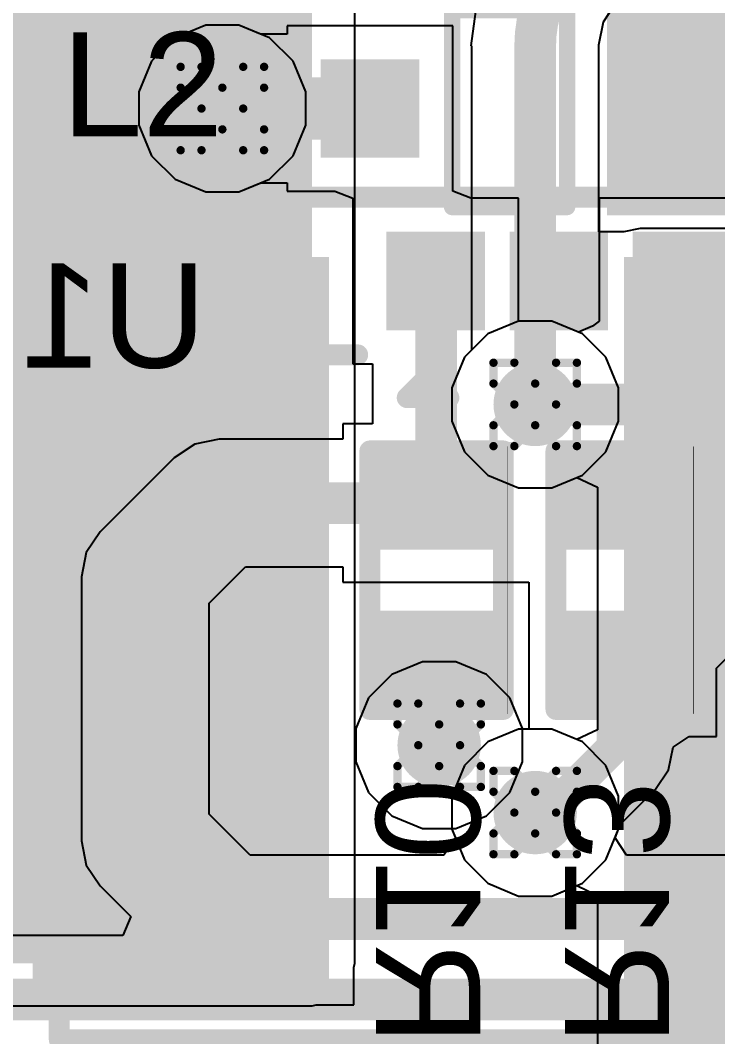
# Model space of a CAD drawing. Header units: inches. Extents: x -0.5 to 14, y -0.2 to 4.7.
# Drawn here: x 0.0632 to 0.2304, y 1.108 to 1.3517 of the extents above; entities that cross this region are included whole.
import ezdxf

# ---------------------------------------------------------------- set-up
doc = ezdxf.new("R2010")
doc.units = ezdxf.units.IN
doc.header["$MEASUREMENT"] = 0
for name, color, linetype in [('Bottom Layer', 5, 'Continuous'), ('Bottom Overlay', 54, 'Continuous'), ('Bottom Paste', 16, 'Continuous'), ('Bottom Solder', 6, 'Continuous'), ('Drill Drawing', 1, 'Continuous'), ('GND', 16, 'Continuous'), ('POWER', 76, 'Continuous'), ('Top Layer', 1, 'Continuous'), ('Top Overlay', 2, 'Continuous'), ('Top Paste', 8, 'Continuous'), ('Top Solder', 216, 'Continuous'), ('Via Holes', 16, 'Continuous')]:
    doc.layers.add(name, color=color, linetype=linetype)
doc.styles.add('Arial', font='', dxfattribs={"height": 0.2})
doc.styles.get('Arial').set_extended_font_data('Arial')

# ---------------------------------------------------------------- blocks, each defined once
blk = doc.blocks.new('R___0402_B_5')
at = {"layer": 'Bottom Layer'}
for points in [[(-0.0095, 0.0125), (-0.0095, -0.0125), (-0.0275, -0.0125), (-0.0275, 0.0125)], [(0.0275001, 0.0125), (0.0275001, -0.0125), (0.0095001, -0.0125), (0.0095001, 0.0125)]]:
    blk.add_hatch(color=5, dxfattribs=at).paths.add_polyline_path(points)
at = {"layer": 'Bottom Paste'}
for points in [[(-0.0095, 0.0125), (-0.0095, -0.0125), (-0.0275, -0.0125), (-0.0275, 0.0125)], [(0.0275001, 0.0125), (0.0275001, -0.0125), (0.0095001, -0.0125), (0.0095001, 0.0125)]]:
    blk.add_hatch(color=16, dxfattribs=at).paths.add_polyline_path(points)
at = {"layer": 'Bottom Solder'}
for points in [[(-0.0073346, 0.0146654), (-0.0073346, -0.0146654), (-0.0296654, -0.0146654), (-0.0296654, 0.0146654)], [(0.0296655, 0.0146654), (0.0296655, -0.0146654), (0.0073347, -0.0146654), (0.0073347, 0.0146654)]]:
    blk.add_hatch(color=6, dxfattribs=at).paths.add_polyline_path(points)
at = {"layer": 'Bottom Overlay'}
for points, const_width in [([(0.031, 0.016), (-0.031, 0.016)], 0.005), ([(-0.031, -0.016), (-0.031, 0.016)], 0.005), ([(0.032, 0.017), (-0.0319999, 0.017)], 0.000127), ([(0.031, -0.016), (0.031, 0.016)], 0.005), ([(0.031, -0.016), (-0.031, -0.016)], 0.005)]:
    blk.add_lwpolyline(points, dxfattribs=dict(at, const_width=const_width))
for points, const_width in [([(-0.03225, 0.016, 1), (-0.02975, 0.016, 1)], 0.0025), ([(-0.03225, 0.016, 1), (-0.02975, 0.016, 1)], 0.0025), ([(-0.0320316, 0.017, 1), (-0.0319682, 0.017, 1)], 6.35e-05), ([(0.02975, 0.016, 1), (0.03225, 0.016, 1)], 0.0025), ([(0.02975, 0.016, 1), (0.03225, 0.016, 1)], 0.0025), ([(0.0319683, 0.017, 1), (0.0320317, 0.017, 1)], 6.35e-05), ([(-0.03225, -0.016, 1), (-0.02975, -0.016, 1)], 0.0025), ([(-0.03225, -0.016, 1), (-0.02975, -0.016, 1)], 0.0025), ([(0.02975, -0.016, 1), (0.03225, -0.016, 1)], 0.0025), ([(0.02975, -0.016, 1), (0.03225, -0.016, 1)], 0.0025)]:
    blk.add_lwpolyline(points, format="xyb", close=True, dxfattribs=dict(at, const_width=const_width))
blk = doc.blocks.new('R___0402_B_6')
at = {"layer": 'Bottom Layer'}
for points in [[(-0.0095, 0.0125), (-0.0095, -0.0125), (-0.0275, -0.0125), (-0.0275, 0.0125)], [(0.0275001, 0.0125), (0.0275001, -0.0125), (0.0095001, -0.0125), (0.0095001, 0.0125)]]:
    blk.add_hatch(color=5, dxfattribs=at).paths.add_polyline_path(points)
at = {"layer": 'Bottom Paste'}
for points in [[(-0.0095, 0.0125), (-0.0095, -0.0125), (-0.0275, -0.0125), (-0.0275, 0.0125)], [(0.0275001, 0.0125), (0.0275001, -0.0125), (0.0095001, -0.0125), (0.0095001, 0.0125)]]:
    blk.add_hatch(color=16, dxfattribs=at).paths.add_polyline_path(points)
at = {"layer": 'Bottom Solder'}
for points in [[(-0.0073346, 0.0146654), (-0.0073346, -0.0146654), (-0.0296654, -0.0146654), (-0.0296654, 0.0146654)], [(0.0296655, 0.0146654), (0.0296655, -0.0146654), (0.0073347, -0.0146654), (0.0073347, 0.0146654)]]:
    blk.add_hatch(color=6, dxfattribs=at).paths.add_polyline_path(points)
at = {"layer": 'Bottom Overlay'}
for points, const_width in [([(0.031, 0.016), (-0.031, 0.016)], 0.005), ([(-0.031, -0.016), (-0.031, 0.016)], 0.005), ([(0.032, 0.017), (-0.0319999, 0.017)], 0.000127), ([(0.031, -0.016), (0.031, 0.016)], 0.005), ([(0.031, -0.016), (-0.031, -0.016)], 0.005)]:
    blk.add_lwpolyline(points, dxfattribs=dict(at, const_width=const_width))
for points, const_width in [([(-0.03225, 0.016, 1), (-0.02975, 0.016, 1)], 0.0025), ([(-0.03225, 0.016, 1), (-0.02975, 0.016, 1)], 0.0025), ([(-0.0320316, 0.017, 1), (-0.0319682, 0.017, 1)], 6.35e-05), ([(0.02975, 0.016, 1), (0.03225, 0.016, 1)], 0.0025), ([(0.02975, 0.016, 1), (0.03225, 0.016, 1)], 0.0025), ([(0.0319683, 0.017, 1), (0.0320317, 0.017, 1)], 6.35e-05), ([(-0.03225, -0.016, 1), (-0.02975, -0.016, 1)], 0.0025), ([(-0.03225, -0.016, 1), (-0.02975, -0.016, 1)], 0.0025), ([(0.02975, -0.016, 1), (0.03225, -0.016, 1)], 0.0025), ([(0.02975, -0.016, 1), (0.03225, -0.016, 1)], 0.0025)]:
    blk.add_lwpolyline(points, format="xyb", close=True, dxfattribs=dict(at, const_width=const_width))
blk = doc.blocks.new('VL53L5CXV0GC_1_B_22')
at = {"layer": 'Bottom Layer'}
for points in [[(-0.0984225, 0.0511775), (-0.0787375, 0.0511775), (-0.0787375, 0.0314925), (-0.0984225, 0.0314925)], [(-0.0688925, 0.0511775), (-0.0492075, 0.0511775), (-0.0492075, 0.0314925), (-0.0688925, 0.0314925)], [(-0.0393725, 0.0511775), (-0.0196875, 0.0511775), (-0.0196875, 0.0314925), (-0.0393725, 0.0314925)], [(-0.0098425, 0.0511775), (0.0098425, 0.0511775), (0.0098425, 0.0314925), (-0.0098425, 0.0314925)], [(0.0196875, 0.0511775), (0.0393725, 0.0511775), (0.0393725, 0.0314925), (0.0196875, 0.0314925)], [(0.0492175, 0.0511775), (0.0689025, 0.0511775), (0.0689025, 0.0314925), (0.0492175, 0.0314925)], [(0.0787375, 0.0511775), (0.0984225, 0.0511775), (0.0984225, 0.0314925), (0.0787375, 0.0314925)], [(-0.0455905, 0.023617), (0.0455905, 0.023617), (0.0455905, -0.023627), (-0.0455905, -0.023627)], [(-0.1141725, 0.0098375), (-0.0944875, 0.0098375), (-0.0944875, -0.0098475), (-0.1141725, -0.0098475)], [(0.0944875, 0.0098375), (0.1141725, 0.0098375), (0.1141725, -0.0098475), (0.0944875, -0.0098475)], [(-0.0984226, -0.0314925), (-0.0787376, -0.0314925), (-0.0787376, -0.0511775), (-0.0984226, -0.0511775)], [(-0.0688925, -0.0314925), (-0.0492075, -0.0314925), (-0.0492075, -0.0511775), (-0.0688925, -0.0511775)], [(-0.0393725, -0.0314925), (-0.0196875, -0.0314925), (-0.0196875, -0.0511775), (-0.0393725, -0.0511775)], [(-0.0098424, -0.0314925), (0.0098426, -0.0314925), (0.0098426, -0.0511775), (-0.0098424, -0.0511775)], [(0.0196875, -0.0314925), (0.0393725, -0.0314925), (0.0393725, -0.0511775), (0.0196875, -0.0511775)], [(0.0492175, -0.0314925), (0.0689025, -0.0314925), (0.0689025, -0.0511775), (0.0492175, -0.0511775)], [(0.0787375, -0.0314925), (0.0984225, -0.0314925), (0.0984225, -0.0511775), (0.0787375, -0.0511775)]]:
    blk.add_hatch(color=5, dxfattribs=at).paths.add_polyline_path(points)
at = {"layer": 'Bottom Paste'}
for points in [[(-0.0984225, 0.0511775), (-0.0787375, 0.0511775), (-0.0787375, 0.0314925), (-0.0984225, 0.0314925)], [(-0.0688925, 0.0511775), (-0.0492075, 0.0511775), (-0.0492075, 0.0314925), (-0.0688925, 0.0314925)], [(-0.0393725, 0.0511775), (-0.0196875, 0.0511775), (-0.0196875, 0.0314925), (-0.0393725, 0.0314925)], [(-0.0098425, 0.0511775), (0.0098425, 0.0511775), (0.0098425, 0.0314925), (-0.0098425, 0.0314925)], [(0.0196875, 0.0511775), (0.0393725, 0.0511775), (0.0393725, 0.0314925), (0.0196875, 0.0314925)], [(0.0492175, 0.0511775), (0.0689025, 0.0511775), (0.0689025, 0.0314925), (0.0492175, 0.0314925)], [(0.0787375, 0.0511775), (0.0984225, 0.0511775), (0.0984225, 0.0314925), (0.0787375, 0.0314925)], [(-0.0455905, 0.023617), (0.0455905, 0.023617), (0.0455905, -0.023627), (-0.0455905, -0.023627)], [(-0.1141725, 0.0098375), (-0.0944875, 0.0098375), (-0.0944875, -0.0098475), (-0.1141725, -0.0098475)], [(0.0944875, 0.0098375), (0.1141725, 0.0098375), (0.1141725, -0.0098475), (0.0944875, -0.0098475)], [(-0.0984226, -0.0314925), (-0.0787376, -0.0314925), (-0.0787376, -0.0511775), (-0.0984226, -0.0511775)], [(-0.0688925, -0.0314925), (-0.0492075, -0.0314925), (-0.0492075, -0.0511775), (-0.0688925, -0.0511775)], [(-0.0393725, -0.0314925), (-0.0196875, -0.0314925), (-0.0196875, -0.0511775), (-0.0393725, -0.0511775)], [(-0.0098424, -0.0314925), (0.0098426, -0.0314925), (0.0098426, -0.0511775), (-0.0098424, -0.0511775)], [(0.0196875, -0.0314925), (0.0393725, -0.0314925), (0.0393725, -0.0511775), (0.0196875, -0.0511775)], [(0.0492175, -0.0314925), (0.0689025, -0.0314925), (0.0689025, -0.0511775), (0.0492175, -0.0511775)], [(0.0787375, -0.0314925), (0.0984225, -0.0314925), (0.0984225, -0.0511775), (0.0787375, -0.0511775)]]:
    blk.add_hatch(color=16, dxfattribs=at).paths.add_polyline_path(points)
at = {"layer": 'Bottom Solder'}
for points in [[(-0.100391, 0.053146), (-0.076769, 0.053146), (-0.076769, 0.029524), (-0.100391, 0.029524)], [(-0.070861, 0.053146), (-0.047239, 0.053146), (-0.047239, 0.029524), (-0.070861, 0.029524)], [(-0.041341, 0.053146), (-0.017719, 0.053146), (-0.017719, 0.029524), (-0.041341, 0.029524)], [(-0.011811, 0.053146), (0.011811, 0.053146), (0.011811, 0.029524), (-0.011811, 0.029524)], [(0.017719, 0.053146), (0.041341, 0.053146), (0.041341, 0.029524), (0.017719, 0.029524)], [(0.047249, 0.053146), (0.070871, 0.053146), (0.070871, 0.029524), (0.047249, 0.029524)], [(0.076769, 0.053146), (0.100391, 0.053146), (0.100391, 0.029524), (0.076769, 0.029524)], [(-0.047559, 0.0255855), (0.047559, 0.0255855), (0.047559, -0.0255955), (-0.047559, -0.0255955)], [(-0.116141, 0.011806), (-0.092519, 0.011806), (-0.092519, -0.011816), (-0.116141, -0.011816)], [(0.092519, 0.011806), (0.116141, 0.011806), (0.116141, -0.011816), (0.092519, -0.011816)], [(-0.1003911, -0.029524), (-0.0767691, -0.029524), (-0.0767691, -0.053146), (-0.1003911, -0.053146)], [(-0.070861, -0.029524), (-0.047239, -0.029524), (-0.047239, -0.053146), (-0.070861, -0.053146)], [(-0.041341, -0.029524), (-0.017719, -0.029524), (-0.017719, -0.053146), (-0.041341, -0.053146)], [(-0.0118109, -0.029524), (0.0118111, -0.029524), (0.0118111, -0.053146), (-0.0118109, -0.053146)], [(0.017719, -0.029524), (0.041341, -0.029524), (0.041341, -0.053146), (0.017719, -0.053146)], [(0.047249, -0.029524), (0.070871, -0.029524), (0.070871, -0.053146), (0.047249, -0.053146)], [(0.076769, -0.029524), (0.100391, -0.029524), (0.100391, -0.053146), (0.076769, -0.053146)]]:
    blk.add_hatch(color=6, dxfattribs=at).paths.add_polyline_path(points)
at = {"layer": 'Bottom Overlay'}
for points, const_width in [([(0.09542, 0.069335), (0.08542, 0.069335)], 0.005), ([(0.09042, 0.064335), (0.08542, 0.069335)], 0.005), ([(0.09542, 0.069335), (0.09042, 0.064335)], 0.005), ([(-0.125981, 0.059054), (-0.125981, -0.059056)], 0.005), ([(-0.1072839, 0.059054), (-0.125981, 0.059054)], 0.005), ([(0.125987, 0.059054), (0.107285, 0.0590539)], 0.005), ([(0.125987, 0.059054), (0.125987, -0.059056)], 0.005), ([(0.05709, 0.023615), (0.05709, -0.023625)], 0.003937), ([(0.08465, 0.0236149), (0.05709, 0.023615)], 0.003937), ([(0.08465, 0.0236149), (0.08465, -0.023625)], 0.003937), ([(-0.08179, 0.012305), (-0.08179, -0.012305)], 0.003937), ([(-0.056, 0.012305), (-0.08179, 0.012305)], 0.003937), ([(-0.056, 0.012305), (-0.056, -0.012305)], 0.003937), ([(-0.056, -0.012305), (-0.08179, -0.012305)], 0.003937), ([(0.08465, -0.023625), (0.05709, -0.023625)], 0.003937), ([(-0.107285, -0.0590559), (-0.125981, -0.059056)], 0.005), ([(0.125987, -0.059056), (0.1072861, -0.059056)], 0.005)]:
    blk.add_lwpolyline(points, dxfattribs=dict(at, const_width=const_width))
for points, const_width in [([(0.08417, 0.069335, 1), (0.08667, 0.069335, 1)], 0.0025), ([(0.08417, 0.069335, 1), (0.08667, 0.069335, 1)], 0.0025), ([(0.09417, 0.069335, 1), (0.09667, 0.069335, 1)], 0.0025), ([(0.09417, 0.069335, 1), (0.09667, 0.069335, 1)], 0.0025), ([(0.08917, 0.064335, 1), (0.09167, 0.064335, 1)], 0.0025), ([(0.08917, 0.064335, 1), (0.09167, 0.064335, 1)], 0.0025), ([(-0.127231, 0.059054, 1), (-0.124731, 0.059054, 1)], 0.0025), ([(-0.127231, 0.059054, 1), (-0.124731, 0.059054, 1)], 0.0025), ([(-0.1085339, 0.059054, 1), (-0.1060339, 0.059054, 1)], 0.0025), ([(0.106035, 0.0590539, 1), (0.108535, 0.0590539, 1)], 0.0025), ([(0.124737, 0.059054, 1), (0.127237, 0.059054, 1)], 0.0025), ([(0.124737, 0.059054, 1), (0.127237, 0.059054, 1)], 0.0025), ([(0.0561058, 0.023615, 1), (0.0580742, 0.023615, 1)], 0.0019685), ([(0.0561058, 0.023615, 1), (0.0580742, 0.023615, 1)], 0.0019685), ([(0.0836658, 0.0236149, 1), (0.0856342, 0.0236149, 1)], 0.0019685), ([(0.0836658, 0.0236149, 1), (0.0856342, 0.0236149, 1)], 0.0019685), ([(-0.0827742, 0.012305, 1), (-0.0808058, 0.012305, 1)], 0.0019685), ([(-0.0827742, 0.012305, 1), (-0.0808058, 0.012305, 1)], 0.0019685), ([(-0.0569842, 0.012305, 1), (-0.0550158, 0.012305, 1)], 0.0019685), ([(-0.0569842, 0.012305, 1), (-0.0550158, 0.012305, 1)], 0.0019685), ([(-0.0601, -5e-06, 1), (-0.0777, -5e-06, 1)], 0.003937), ([(-0.0786842, -5e-06, 1), (-0.0767158, -5e-06, 1)], 0.0019685), ([(-0.0610842, -5e-06, 1), (-0.0591158, -5e-06, 1)], 0.0019685), ([(-0.0827742, -0.012305, 1), (-0.0808058, -0.012305, 1)], 0.0019685), ([(-0.0827742, -0.012305, 1), (-0.0808058, -0.012305, 1)], 0.0019685), ([(-0.0569842, -0.012305, 1), (-0.0550158, -0.012305, 1)], 0.0019685), ([(-0.0569842, -0.012305, 1), (-0.0550158, -0.012305, 1)], 0.0019685), ([(0.0561058, -0.023625, 1), (0.0580742, -0.023625, 1)], 0.0019685), ([(0.0561058, -0.023625, 1), (0.0580742, -0.023625, 1)], 0.0019685), ([(0.0836658, -0.023625, 1), (0.0856342, -0.023625, 1)], 0.0019685), ([(0.0836658, -0.023625, 1), (0.0856342, -0.023625, 1)], 0.0019685), ([(-0.127231, -0.059056, 1), (-0.124731, -0.059056, 1)], 0.0025), ([(-0.127231, -0.059056, 1), (-0.124731, -0.059056, 1)], 0.0025), ([(-0.108535, -0.0590559, 1), (-0.106035, -0.0590559, 1)], 0.0025), ([(0.1060361, -0.059056, 1), (0.1085361, -0.059056, 1)], 0.0025), ([(0.124737, -0.059056, 1), (0.127237, -0.059056, 1)], 0.0025), ([(0.124737, -0.059056, 1), (0.127237, -0.059056, 1)], 0.0025)]:
    blk.add_lwpolyline(points, format="xyb", close=True, dxfattribs=dict(at, const_width=const_width))
blk = doc.blocks.new('VLS5045EX_3R3N_24')
at = {"layer": 'Top Layer'}
for points in [[(-0.10236215, 0.08267715), (-0.03937005, 0.08267715), (-0.03937005, -0.08267715), (-0.10236215, -0.08267715)], [(0.03937015, 0.08267715), (0.10236225, 0.08267715), (0.10236225, -0.08267715), (0.03937015, -0.08267715)]]:
    blk.add_hatch(color=1, dxfattribs=at).paths.add_polyline_path(points)
at = {"layer": 'Top Paste'}
for points in [[(-0.10236215, 0.08267715), (-0.03937005, 0.08267715), (-0.03937005, -0.08267715), (-0.10236215, -0.08267715)], [(0.03937015, 0.08267715), (0.10236225, 0.08267715), (0.10236225, -0.08267715), (0.03937015, -0.08267715)]]:
    blk.add_hatch(color=8, dxfattribs=at).paths.add_polyline_path(points)
at = {"layer": 'Top Solder'}
for points in [[(-0.10636215, 0.08667715), (-0.03537005, 0.08667715), (-0.03537005, -0.08667715), (-0.10636215, -0.08667715)], [(0.03537015, 0.08667715), (0.10636225, 0.08667715), (0.10636225, -0.08667715), (0.03537015, -0.08667715)]]:
    blk.add_hatch(color=216, dxfattribs=at).paths.add_polyline_path(points)
at = {"layer": 'Top Overlay', "const_width": 0.005}
for points in [[(-0.1, 0.101), (0.1, 0.101)], [(-0.1, 0.091), (-0.1, 0.101)], [(0.1, 0.091), (0.1, 0.101)], [(-0.1, -0.101), (-0.1, -0.091)], [(0.1, -0.101), (0.1, -0.091)], [(-0.1, -0.101), (0.1, -0.101)]]:
    blk.add_lwpolyline(points, dxfattribs=at)
at = {"layer": 'Top Overlay', "const_width": 0.0025}
for points in [[(-0.10125, 0.101, 1), (-0.09875, 0.101, 1)], [(-0.10125, 0.101, 1), (-0.09875, 0.101, 1)], [(0.09875, 0.101, 1), (0.10125, 0.101, 1)], [(0.09875, 0.101, 1), (0.10125, 0.101, 1)], [(-0.10125, 0.091, 1), (-0.09875, 0.091, 1)], [(0.09875, 0.091, 1), (0.10125, 0.091, 1)], [(-0.10125, -0.091, 1), (-0.09875, -0.091, 1)], [(0.09875, -0.091, 1), (0.10125, -0.091, 1)], [(-0.10125, -0.101, 1), (-0.09875, -0.101, 1)], [(-0.10125, -0.101, 1), (-0.09875, -0.101, 1)], [(0.09875, -0.101, 1), (0.10125, -0.101, 1)], [(0.09875, -0.101, 1), (0.10125, -0.101, 1)]]:
    blk.add_lwpolyline(points, format="xyb", close=True, dxfattribs=at)

msp = doc.modelspace()

# ---------------------------------------------------------------- hatches: boundary and pattern name
at = {"layer": 'Bottom Layer'}
h = msp.add_hatch(color=5, dxfattribs=at)
edge = h.paths.add_edge_path()
edge.add_arc((0.1116363, 1.3305905), 0.01, 0, 360)
h = msp.add_hatch(color=5, dxfattribs=at)
edge = h.paths.add_edge_path()
edge.add_arc((0.1866309, 1.2596406), 0.01, 0, 360)
h = msp.add_hatch(color=5, dxfattribs=at)
edge = h.paths.add_edge_path()
edge.add_arc((0.1636094, 1.1779199), 0.01, 0, 360)
h = msp.add_hatch(color=5, dxfattribs=at)
edge = h.paths.add_edge_path()
edge.add_arc((0.1866309, 1.1617685), 0.01, 0, 360)
at = {"layer": 'GND'}
h = msp.add_hatch(color=16, dxfattribs=at)
edge = h.paths.add_edge_path()
edge.add_arc((0.1116363, 1.3305905), 0.01, 0, 360)
h = msp.add_hatch(color=16, dxfattribs=at)
edge = h.paths.add_edge_path()
edge.add_arc((0.1866309, 1.2596406), 0.01, 0, 360)
h = msp.add_hatch(color=16, dxfattribs=at)
edge = h.paths.add_edge_path()
edge.add_arc((0.1636094, 1.1779199), 0.01, 0, 360)
h = msp.add_hatch(color=16, dxfattribs=at)
edge = h.paths.add_edge_path()
edge.add_arc((0.1866309, 1.1617685), 0.01, 0, 360)
at = {"layer": 'POWER'}
h = msp.add_hatch(color=76, dxfattribs=at)
edge = h.paths.add_edge_path()
edge.add_arc((0.1116363, 1.3305905), 0.01, 0, 360)
h = msp.add_hatch(color=76, dxfattribs=at)
edge = h.paths.add_edge_path()
edge.add_arc((0.1866309, 1.2596406), 0.01, 0, 360)
h = msp.add_hatch(color=76, dxfattribs=at)
edge = h.paths.add_edge_path()
edge.add_arc((0.1636094, 1.1779199), 0.01, 0, 360)
h = msp.add_hatch(color=76, dxfattribs=at)
edge = h.paths.add_edge_path()
edge.add_arc((0.1866309, 1.1617685), 0.01, 0, 360)
at = {"layer": 'Top Layer'}
for points in [[(-0.0962232, 1.2265658), (0.133161, 1.2265658), (0.133161, 1.3633436), (-0.0962232, 1.3633436)], [(0.0324173, 1.1256471), (0.1331609, 1.1256471), (0.1331609, 1.3633435), (0.0324173, 1.3633435)], [(0.2117898, 1.1026378), (0.2852388, 1.1026378), (0.2852388, 1.2916142), (0.2117898, 1.2916142)], [(0.2152926, 1.1823987), (0.3831832, 1.1823987), (0.3831832, 1.2916141), (0.2152926, 1.2916141)]]:
    msp.add_hatch(color=1, dxfattribs=at).paths.add_polyline_path(points)
h = msp.add_hatch(color=1, dxfattribs=at)
edge = h.paths.add_edge_path()
edge.add_arc((0.1116363, 1.3305905), 0.01, 0, 360)
h = msp.add_hatch(color=1, dxfattribs=at)
edge = h.paths.add_edge_path()
edge.add_arc((0.1866309, 1.2596406), 0.01, 0, 360)
h = msp.add_hatch(color=1, dxfattribs=at)
edge = h.paths.add_edge_path()
edge.add_arc((0.1636094, 1.1779199), 0.01, 0, 360)
h = msp.add_hatch(color=1, dxfattribs=at)
edge = h.paths.add_edge_path()
edge.add_arc((0.1866309, 1.1617685), 0.01, 0, 360)
at = {"layer": 'Via Holes'}
h = msp.add_hatch(color=7, dxfattribs=at)
edge = h.paths.add_edge_path()
edge.add_arc((0.1116363, 1.3305905), 0.005, 0, 360)
h = msp.add_hatch(color=7, dxfattribs=at)
edge = h.paths.add_edge_path()
edge.add_arc((0.1866309, 1.2596406), 0.005, 0, 360)
h = msp.add_hatch(color=7, dxfattribs=at)
edge = h.paths.add_edge_path()
edge.add_arc((0.1636094, 1.1779199), 0.005, 0, 360)
h = msp.add_hatch(color=7, dxfattribs=at)
edge = h.paths.add_edge_path()
edge.add_arc((0.1866309, 1.1617685), 0.005, 0, 360)

# ---------------------------------------------------------------- linework, layer by layer
at = {"layer": 'Bottom Layer'}
for p, q in [((0.1076581, 1.3505905), (0.1003072, 1.3475457)), ((0.1156145, 1.3505905), (0.1076581, 1.3505905)), ((0.1208165, 1.3484358), (0.1156145, 1.3505905)), ((0.1668768, 1.350438), (0.1271918, 1.350438)), ((0.1271918, 1.350438), (0.1271918, 1.3484358)), ((0.1668768, 1.3140981), (0.1668768, 1.350438)), ((0.1271918, 1.3484358), (0.1208165, 1.3484358)), ((0.1003072, 1.3475457), (0.0946811, 1.3419196)), ((0.0946811, 1.3419196), (0.0916363, 1.3345687)), ((0.0916363, 1.3345687), (0.0916363, 1.3266123)), ((0.0916363, 1.3266123), (0.0946811, 1.3192614)), ((0.0946811, 1.3192614), (0.1003072, 1.3136353)), ((0.1003072, 1.3136353), (0.1076581, 1.3105905)), ((0.1668769, 1.3107531), (0.1668768, 1.3140981)), ((0.1156145, 1.3105905), (0.1208285, 1.3127502)), ((0.1208285, 1.3127502), (0.1271918, 1.3127502)), ((0.1271918, 1.3127502), (0.1271918, 1.310753)), ((0.1076581, 1.3105905), (0.1156145, 1.3105905)), ((0.1271918, 1.310753), (0.1386273, 1.310753)), ((0.1386273, 1.310753), (0.1429417, 1.3090979)), ((0.1429417, 1.3090979), (0.1429418, 1.3057529)), ((0.1711913, 1.309098), (0.1668769, 1.3107531)), ((0.1826268, 1.309098), (0.1711913, 1.309098)), ((0.1826268, 1.279658), (0.1826268, 1.309098)), ((0.3007368, 1.309098), (0.2019918, 1.309098)), ((0.2019918, 1.309098), (0.2019918, 1.2796351)), ((0.1429418, 1.3057529), (0.1429418, 1.269413)), ((0.1826528, 1.2796406), (0.1826268, 1.279658)), ((0.1906091, 1.2796406), (0.1826528, 1.2796406)), ((0.1969917, 1.2769969), (0.1906091, 1.2796406)), ((0.2019918, 1.2796351), (0.2003794, 1.2784197)), ((0.2003794, 1.2784197), (0.1969917, 1.2769969)), ((0.1429418, 1.269413), (0.1475983, 1.269413)), ((0.1475983, 1.269413), (0.1475983, 1.255)), ((0.1475983, 1.255), (0.1405, 1.255)), ((0.1405, 1.255), (0.1405, 1.2512939)), ((0.1108696, 1.2512939), (0.1050169, 1.2501297)), ((0.1405, 1.2512939), (0.1108696, 1.2512939)), ((0.1050169, 1.2501297), (0.1000552, 1.2468145)), ((0.1000552, 1.2468145), (0.0823403, 1.2290995)), ((0.0823403, 1.2290995), (0.079025, 1.2241378)), ((0.079025, 1.2241378), (0.0778608, 1.2182851)), ((0.1084486, 1.2119502), (0.1172046, 1.2207061)), ((0.1172046, 1.2207061), (0.1405, 1.2207061)), ((0.1405, 1.2207061), (0.1405, 1.217)), ((0.0778608, 1.2182851), (0.0778608, 1.1550367)), ((0.1405, 1.217), (0.1850976, 1.217)), ((0.1850976, 1.217), (0.1850976, 1.1817685)), ((0.2300976, 1.1963711), (0.2507152, 1.2169887)), ((0.1084486, 1.1613716), (0.1084486, 1.2119502)), ((0.2300976, 1.1799999), (0.2300976, 1.1963711)), ((0.1826527, 1.1817685), (0.1753018, 1.1787237)), ((0.1850976, 1.1817685), (0.1826527, 1.1817685)), ((0.2196682, 1.1774547), (0.2235236, 1.1799999)), ((0.2235236, 1.1799999), (0.2300976, 1.1799999)), ((0.1753018, 1.1787237), (0.1696757, 1.1730976)), ((0.2185815, 1.1719923), (0.2196682, 1.1774547)), ((0.1696757, 1.1730976), (0.1666309, 1.1657467)), ((0.2154873, 1.1673613), (0.2185815, 1.1719923)), ((0.2066309, 1.1585049), (0.215487, 1.1673611)), ((0.215487, 1.1673611), (0.2154873, 1.1673613)), ((0.1666309, 1.1657467), (0.1666309, 1.1577903)), ((0.1182724, 1.1515478), (0.1084486, 1.1613716)), ((0.1666309, 1.1577903), (0.1674946, 1.1557052)), ((0.2057672, 1.1557052), (0.2066309, 1.1577903)), ((0.2066309, 1.1577903), (0.2066309, 1.1585049)), ((0.1674946, 1.1557052), (0.1647167, 1.1515478)), ((0.2085451, 1.1515478), (0.2057672, 1.1557052)), ((0.0778608, 1.1550367), (0.079025, 1.149184)), ((0.1647167, 1.1515478), (0.1182724, 1.1515478)), ((0.3475665, 1.1515478), (0.2085451, 1.1515478)), ((0.079025, 1.149184), (0.0823403, 1.1442223)), ((0.0823403, 1.1442223), (0.0896804, 1.1368822)), ((0.0896804, 1.1368822), (0.0877669, 1.1322628)), ((0.0877669, 1.1322628), (-0.0297508, 1.1322628))]:
    msp.add_line(p, q, dxfattribs=at)
for points, const_width in [([(0.1116388, 1.330593), (0.1470318, 1.330593)], 0.015), ([(0.1116363, 1.3305905), (0.1116388, 1.330593)], 0.008), ([(0.1470318, 1.330593), (0.1470343, 1.3305955)], 0.008), ([(0.1627843, 1.2892555), (0.1628922, 1.2891476)], 0.01), ([(0.1628922, 1.2361078), (0.1628922, 1.2891476)], 0.01), ([(0.2218343, 1.2545661), (0.2218343, 1.2892555)], 0.01), ([(0.1866309, 1.2596406), (0.2167598, 1.2596406)], 0.01), ([(0.2167598, 1.2596406), (0.2218343, 1.2545661)], 0.01), ([(0.2218343, 1.24801), (0.2218343, 1.2545661)], 0.01), ([(0.2140976, 1.2402733), (0.2218343, 1.24801)], 0.01), ([(0.2124535, 1.2373559), (0.2140976, 1.239)], 0.01), ([(0.2140976, 1.239), (0.2140976, 1.2402733)], 0.01), ([(0.0931547, 1.2182851), (0.1108696, 1.236)], 0.01), ([(0.1108696, 1.236), (0.163, 1.236)], 0.01), ([(0.1628922, 1.2361078), (0.163, 1.236)], 0.01), ([(0.2111802, 1.2373559), (0.2124535, 1.2373559)], 0.01), ([(0.2110976, 1.1989999), (0.2442237, 1.232126)], 0.01), ([(0.0931547, 1.1550367), (0.0931547, 1.2182851)], 0.01), ([(0.163, 1.1989999), (0.1636094, 1.1983905)], 0.008), ([(0.1636094, 1.1779199), (0.1636094, 1.1983905)], 0.008), ([(0.2053938, 1.1939999), (0.2103938, 1.1989999)], 0.008), ([(0.2103938, 1.1989999), (0.2110976, 1.1989999)], 0.008), ([(0.2053938, 1.1774548), (0.2053938, 1.1939999)], 0.008), ([(0.1897075, 1.1617685), (0.2053938, 1.1774548)], 0.008), ([(0.1866309, 1.1617685), (0.1897075, 1.1617685)], 0.008), ([(0.0931547, 1.1550367), (0.1119375, 1.1362539)], 0.01), ([(0.1119375, 1.1362539), (0.3539014, 1.1362539)], 0.01), ([(-0.0297508, 1.1169689), (0.3794414, 1.1169689)], 0.01)]:
    msp.add_lwpolyline(points, dxfattribs=dict(at, const_width=const_width))
for points, const_width in [([(0.1078888, 1.330593, 1), (0.1153888, 1.330593, 1)], 0.0075), ([(0.1432818, 1.330593, 1), (0.1507818, 1.330593, 1)], 0.0075), ([(0.1096363, 1.3305905, 1), (0.1136363, 1.3305905, 1)], 0.004), ([(0.1096388, 1.330593, 1), (0.1136388, 1.330593, 1)], 0.004), ([(0.1450318, 1.330593, 1), (0.1490318, 1.330593, 1)], 0.004), ([(0.1450343, 1.3305955, 1), (0.1490343, 1.3305955, 1)], 0.004), ([(0.1602843, 1.2892555, 1), (0.1652843, 1.2892555, 1)], 0.005), ([(0.1603922, 1.2891476, 1), (0.1653922, 1.2891476, 1)], 0.005), ([(0.1603922, 1.2891476, 1), (0.1653922, 1.2891476, 1)], 0.005), ([(0.2193343, 1.2892555, 1), (0.2243343, 1.2892555, 1)], 0.005), ([(0.1841309, 1.2596406, 1), (0.1891309, 1.2596406, 1)], 0.005), ([(0.2142598, 1.2596406, 1), (0.2192598, 1.2596406, 1)], 0.005), ([(0.2142598, 1.2596406, 1), (0.2192598, 1.2596406, 1)], 0.005), ([(0.2193343, 1.2545661, 1), (0.2243343, 1.2545661, 1)], 0.005), ([(0.2193343, 1.2545661, 1), (0.2243343, 1.2545661, 1)], 0.005), ([(0.2193343, 1.2545661, 1), (0.2243343, 1.2545661, 1)], 0.005), ([(0.2193343, 1.24801, 1), (0.2243343, 1.24801, 1)], 0.005), ([(0.2193343, 1.24801, 1), (0.2243343, 1.24801, 1)], 0.005), ([(0.2115976, 1.2402733, 1), (0.2165976, 1.2402733, 1)], 0.005), ([(0.2115976, 1.2402733, 1), (0.2165976, 1.2402733, 1)], 0.005), ([(0.2115976, 1.239, 1), (0.2165976, 1.239, 1)], 0.005), ([(0.2115976, 1.239, 1), (0.2165976, 1.239, 1)], 0.005), ([(0.1083696, 1.236, 1), (0.1133696, 1.236, 1)], 0.005), ([(0.1083696, 1.236, 1), (0.1133696, 1.236, 1)], 0.005), ([(0.1603922, 1.2361078, 1), (0.1653922, 1.2361078, 1)], 0.005), ([(0.1603922, 1.2361078, 1), (0.1653922, 1.2361078, 1)], 0.005), ([(0.1605, 1.236, 1), (0.1655, 1.236, 1)], 0.005), ([(0.1605, 1.236, 1), (0.1655, 1.236, 1)], 0.005), ([(0.2086802, 1.2373559, 1), (0.2136802, 1.2373559, 1)], 0.005), ([(0.2099535, 1.2373559, 1), (0.2149535, 1.2373559, 1)], 0.005), ([(0.2099535, 1.2373559, 1), (0.2149535, 1.2373559, 1)], 0.005), ([(0.0906547, 1.2182851, 1), (0.0956547, 1.2182851, 1)], 0.005), ([(0.0906547, 1.2182851, 1), (0.0956547, 1.2182851, 1)], 0.005), ([(0.2085976, 1.1989999, 1), (0.2135976, 1.1989999, 1)], 0.005), ([(0.161, 1.1989999, 1), (0.165, 1.1989999, 1)], 0.004), ([(0.1616094, 1.1983905, 1), (0.1656094, 1.1983905, 1)], 0.004), ([(0.1616094, 1.1983905, 1), (0.1656094, 1.1983905, 1)], 0.004), ([(0.2083938, 1.1989999, 1), (0.2123938, 1.1989999, 1)], 0.004), ([(0.2083938, 1.1989999, 1), (0.2123938, 1.1989999, 1)], 0.004), ([(0.2090976, 1.1989999, 1), (0.2130976, 1.1989999, 1)], 0.004), ([(0.2033938, 1.1939999, 1), (0.2073938, 1.1939999, 1)], 0.004), ([(0.2033938, 1.1939999, 1), (0.2073938, 1.1939999, 1)], 0.004), ([(0.1616094, 1.1779199, 1), (0.1656094, 1.1779199, 1)], 0.004), ([(0.2033938, 1.1774548, 1), (0.2073938, 1.1774548, 1)], 0.004), ([(0.2033938, 1.1774548, 1), (0.2073938, 1.1774548, 1)], 0.004), ([(0.1846309, 1.1617685, 1), (0.1886309, 1.1617685, 1)], 0.004), ([(0.1877075, 1.1617685, 1), (0.1917075, 1.1617685, 1)], 0.004), ([(0.1877075, 1.1617685, 1), (0.1917075, 1.1617685, 1)], 0.004), ([(0.0906547, 1.1550367, 1), (0.0956547, 1.1550367, 1)], 0.005), ([(0.0906547, 1.1550367, 1), (0.0956547, 1.1550367, 1)], 0.005), ([(0.1094375, 1.1362539, 1), (0.1144375, 1.1362539, 1)], 0.005), ([(0.1094375, 1.1362539, 1), (0.1144375, 1.1362539, 1)], 0.005)]:
    msp.add_lwpolyline(points, format="xyb", close=True, dxfattribs=dict(at, const_width=const_width))
at = {"layer": 'Drill Drawing', "const_width": 0.002}
for points in [[(0.1016363, 1.3355905), (0.1016363, 1.3405905)], [(0.1016363, 1.3405905), (0.1066363, 1.3405905)], [(0.1066363, 1.3405905), (0.1116363, 1.3355905)], [(0.1116363, 1.3355905), (0.1166363, 1.3405905)], [(0.1166363, 1.3405905), (0.1216363, 1.3405905)], [(0.1216363, 1.3355905), (0.1216363, 1.3405905)], [(0.1016363, 1.3355905), (0.1066363, 1.3305905)], [(0.1166363, 1.3305905), (0.1216363, 1.3355905)], [(0.1016363, 1.3255905), (0.1066363, 1.3305905)], [(0.1166363, 1.3305905), (0.1216363, 1.3255905)], [(0.1016363, 1.3205905), (0.1016363, 1.3255905)], [(0.1066363, 1.3205905), (0.1116363, 1.3255905)], [(0.1116363, 1.3255905), (0.1166363, 1.3205905)], [(0.1216363, 1.3205905), (0.1216363, 1.3255905)], [(0.1016363, 1.3205905), (0.1066363, 1.3205905)], [(0.1166363, 1.3205905), (0.1216363, 1.3205905)], [(0.1766309, 1.2646406), (0.1766309, 1.2696406)], [(0.1766309, 1.2696406), (0.1816309, 1.2696406)], [(0.1816309, 1.2696406), (0.1866309, 1.2646406)], [(0.1866309, 1.2646406), (0.1916309, 1.2696406)], [(0.1916309, 1.2696406), (0.1966309, 1.2696406)], [(0.1966309, 1.2646406), (0.1966309, 1.2696406)], [(0.1766309, 1.2646406), (0.1816309, 1.2596406)], [(0.1916309, 1.2596406), (0.1966309, 1.2646406)], [(0.1766309, 1.2546406), (0.1816309, 1.2596406)], [(0.1916309, 1.2596406), (0.1966309, 1.2546406)], [(0.1766309, 1.2496406), (0.1766309, 1.2546406)], [(0.1816309, 1.2496406), (0.1866309, 1.2546406)], [(0.1866309, 1.2546406), (0.1916309, 1.2496406)], [(0.1966309, 1.2496406), (0.1966309, 1.2546406)], [(0.1766309, 1.2496406), (0.1816309, 1.2496406)], [(0.1916309, 1.2496406), (0.1966309, 1.2496406)], [(0.1536094, 1.1829199), (0.1536094, 1.1879199)], [(0.1536094, 1.1879199), (0.1586094, 1.1879199)], [(0.1586094, 1.1879199), (0.1636094, 1.1829199)], [(0.1636094, 1.1829199), (0.1686094, 1.1879199)], [(0.1686094, 1.1879199), (0.1736094, 1.1879199)], [(0.1736094, 1.1829199), (0.1736094, 1.1879199)], [(0.1536094, 1.1829199), (0.1586094, 1.1779199)], [(0.1686094, 1.1779199), (0.1736094, 1.1829199)], [(0.1536094, 1.1729199), (0.1586094, 1.1779199)], [(0.1686094, 1.1779199), (0.1736094, 1.1729199)], [(0.1536094, 1.1679199), (0.1536094, 1.1729199)], [(0.1586094, 1.1679199), (0.1636094, 1.1729199)], [(0.1636094, 1.1729199), (0.1686094, 1.1679199)], [(0.1736094, 1.1679199), (0.1736094, 1.1729199)], [(0.1766309, 1.1667685), (0.1766309, 1.1717685)], [(0.1766309, 1.1717685), (0.1816309, 1.1717685)], [(0.1816309, 1.1717685), (0.1866309, 1.1667685)], [(0.1866309, 1.1667685), (0.1916309, 1.1717685)], [(0.1916309, 1.1717685), (0.1966309, 1.1717685)], [(0.1966309, 1.1667685), (0.1966309, 1.1717685)], [(0.1536094, 1.1679199), (0.1586094, 1.1679199)], [(0.1686094, 1.1679199), (0.1736094, 1.1679199)], [(0.1766309, 1.1667685), (0.1816309, 1.1617685)], [(0.1916309, 1.1617685), (0.1966309, 1.1667685)], [(0.1766309, 1.1567685), (0.1816309, 1.1617685)], [(0.1916309, 1.1617685), (0.1966309, 1.1567685)], [(0.1766309, 1.1517685), (0.1766309, 1.1567685)], [(0.1816309, 1.1517685), (0.1866309, 1.1567685)], [(0.1866309, 1.1567685), (0.1916309, 1.1517685)], [(0.1966309, 1.1517685), (0.1966309, 1.1567685)], [(0.1766309, 1.1517685), (0.1816309, 1.1517685)], [(0.1916309, 1.1517685), (0.1966309, 1.1517685)]]:
    msp.add_lwpolyline(points, dxfattribs=at)
at = {"layer": 'Drill Drawing', "const_width": 0.001}
for points in [[(0.1011363, 1.3405905, 1), (0.1021363, 1.3405905, 1)], [(0.1011363, 1.3405905, 1), (0.1021363, 1.3405905, 1)], [(0.1061363, 1.3405905, 1), (0.1071363, 1.3405905, 1)], [(0.1061363, 1.3405905, 1), (0.1071363, 1.3405905, 1)], [(0.1161363, 1.3405905, 1), (0.1171363, 1.3405905, 1)], [(0.1161363, 1.3405905, 1), (0.1171363, 1.3405905, 1)], [(0.1211363, 1.3405905, 1), (0.1221363, 1.3405905, 1)], [(0.1211363, 1.3405905, 1), (0.1221363, 1.3405905, 1)], [(0.1011363, 1.3355905, 1), (0.1021363, 1.3355905, 1)], [(0.1011363, 1.3355905, 1), (0.1021363, 1.3355905, 1)], [(0.1111363, 1.3355905, 1), (0.1121363, 1.3355905, 1)], [(0.1111363, 1.3355905, 1), (0.1121363, 1.3355905, 1)], [(0.1211363, 1.3355905, 1), (0.1221363, 1.3355905, 1)], [(0.1211363, 1.3355905, 1), (0.1221363, 1.3355905, 1)], [(0.1061363, 1.3305905, 1), (0.1071363, 1.3305905, 1)], [(0.1061363, 1.3305905, 1), (0.1071363, 1.3305905, 1)], [(0.1161363, 1.3305905, 1), (0.1171363, 1.3305905, 1)], [(0.1161363, 1.3305905, 1), (0.1171363, 1.3305905, 1)], [(0.1011363, 1.3255905, 1), (0.1021363, 1.3255905, 1)], [(0.1011363, 1.3255905, 1), (0.1021363, 1.3255905, 1)], [(0.1111363, 1.3255905, 1), (0.1121363, 1.3255905, 1)], [(0.1111363, 1.3255905, 1), (0.1121363, 1.3255905, 1)], [(0.1211363, 1.3255905, 1), (0.1221363, 1.3255905, 1)], [(0.1211363, 1.3255905, 1), (0.1221363, 1.3255905, 1)], [(0.1011363, 1.3205905, 1), (0.1021363, 1.3205905, 1)], [(0.1011363, 1.3205905, 1), (0.1021363, 1.3205905, 1)], [(0.1061363, 1.3205905, 1), (0.1071363, 1.3205905, 1)], [(0.1061363, 1.3205905, 1), (0.1071363, 1.3205905, 1)], [(0.1161363, 1.3205905, 1), (0.1171363, 1.3205905, 1)], [(0.1161363, 1.3205905, 1), (0.1171363, 1.3205905, 1)], [(0.1211363, 1.3205905, 1), (0.1221363, 1.3205905, 1)], [(0.1211363, 1.3205905, 1), (0.1221363, 1.3205905, 1)], [(0.1761309, 1.2696406, 1), (0.1771309, 1.2696406, 1)], [(0.1761309, 1.2696406, 1), (0.1771309, 1.2696406, 1)], [(0.1811309, 1.2696406, 1), (0.1821309, 1.2696406, 1)], [(0.1811309, 1.2696406, 1), (0.1821309, 1.2696406, 1)], [(0.1911309, 1.2696406, 1), (0.1921309, 1.2696406, 1)], [(0.1911309, 1.2696406, 1), (0.1921309, 1.2696406, 1)], [(0.1961309, 1.2696406, 1), (0.1971309, 1.2696406, 1)], [(0.1961309, 1.2696406, 1), (0.1971309, 1.2696406, 1)], [(0.1761309, 1.2646406, 1), (0.1771309, 1.2646406, 1)], [(0.1761309, 1.2646406, 1), (0.1771309, 1.2646406, 1)], [(0.1861309, 1.2646406, 1), (0.1871309, 1.2646406, 1)], [(0.1861309, 1.2646406, 1), (0.1871309, 1.2646406, 1)], [(0.1961309, 1.2646406, 1), (0.1971309, 1.2646406, 1)], [(0.1961309, 1.2646406, 1), (0.1971309, 1.2646406, 1)], [(0.1811309, 1.2596406, 1), (0.1821309, 1.2596406, 1)], [(0.1811309, 1.2596406, 1), (0.1821309, 1.2596406, 1)], [(0.1911309, 1.2596406, 1), (0.1921309, 1.2596406, 1)], [(0.1911309, 1.2596406, 1), (0.1921309, 1.2596406, 1)], [(0.1761309, 1.2546406, 1), (0.1771309, 1.2546406, 1)], [(0.1761309, 1.2546406, 1), (0.1771309, 1.2546406, 1)], [(0.1861309, 1.2546406, 1), (0.1871309, 1.2546406, 1)], [(0.1861309, 1.2546406, 1), (0.1871309, 1.2546406, 1)], [(0.1961309, 1.2546406, 1), (0.1971309, 1.2546406, 1)], [(0.1961309, 1.2546406, 1), (0.1971309, 1.2546406, 1)], [(0.1761309, 1.2496406, 1), (0.1771309, 1.2496406, 1)], [(0.1761309, 1.2496406, 1), (0.1771309, 1.2496406, 1)], [(0.1811309, 1.2496406, 1), (0.1821309, 1.2496406, 1)], [(0.1811309, 1.2496406, 1), (0.1821309, 1.2496406, 1)], [(0.1911309, 1.2496406, 1), (0.1921309, 1.2496406, 1)], [(0.1911309, 1.2496406, 1), (0.1921309, 1.2496406, 1)], [(0.1961309, 1.2496406, 1), (0.1971309, 1.2496406, 1)], [(0.1961309, 1.2496406, 1), (0.1971309, 1.2496406, 1)], [(0.1531094, 1.1879199, 1), (0.1541094, 1.1879199, 1)], [(0.1531094, 1.1879199, 1), (0.1541094, 1.1879199, 1)], [(0.1581094, 1.1879199, 1), (0.1591094, 1.1879199, 1)], [(0.1581094, 1.1879199, 1), (0.1591094, 1.1879199, 1)], [(0.1681094, 1.1879199, 1), (0.1691094, 1.1879199, 1)], [(0.1681094, 1.1879199, 1), (0.1691094, 1.1879199, 1)], [(0.1731094, 1.1879199, 1), (0.1741094, 1.1879199, 1)], [(0.1731094, 1.1879199, 1), (0.1741094, 1.1879199, 1)], [(0.1531094, 1.1829199, 1), (0.1541094, 1.1829199, 1)], [(0.1531094, 1.1829199, 1), (0.1541094, 1.1829199, 1)], [(0.1631094, 1.1829199, 1), (0.1641094, 1.1829199, 1)], [(0.1631094, 1.1829199, 1), (0.1641094, 1.1829199, 1)], [(0.1731094, 1.1829199, 1), (0.1741094, 1.1829199, 1)], [(0.1731094, 1.1829199, 1), (0.1741094, 1.1829199, 1)], [(0.1581094, 1.1779199, 1), (0.1591094, 1.1779199, 1)], [(0.1581094, 1.1779199, 1), (0.1591094, 1.1779199, 1)], [(0.1681094, 1.1779199, 1), (0.1691094, 1.1779199, 1)], [(0.1681094, 1.1779199, 1), (0.1691094, 1.1779199, 1)], [(0.1531094, 1.1729199, 1), (0.1541094, 1.1729199, 1)], [(0.1531094, 1.1729199, 1), (0.1541094, 1.1729199, 1)], [(0.1631094, 1.1729199, 1), (0.1641094, 1.1729199, 1)], [(0.1631094, 1.1729199, 1), (0.1641094, 1.1729199, 1)], [(0.1731094, 1.1729199, 1), (0.1741094, 1.1729199, 1)], [(0.1731094, 1.1729199, 1), (0.1741094, 1.1729199, 1)], [(0.1761309, 1.1717685, 1), (0.1771309, 1.1717685, 1)], [(0.1761309, 1.1717685, 1), (0.1771309, 1.1717685, 1)], [(0.1811309, 1.1717685, 1), (0.1821309, 1.1717685, 1)], [(0.1811309, 1.1717685, 1), (0.1821309, 1.1717685, 1)], [(0.1911309, 1.1717685, 1), (0.1921309, 1.1717685, 1)], [(0.1911309, 1.1717685, 1), (0.1921309, 1.1717685, 1)], [(0.1961309, 1.1717685, 1), (0.1971309, 1.1717685, 1)], [(0.1961309, 1.1717685, 1), (0.1971309, 1.1717685, 1)], [(0.1531094, 1.1679199, 1), (0.1541094, 1.1679199, 1)], [(0.1531094, 1.1679199, 1), (0.1541094, 1.1679199, 1)], [(0.1581094, 1.1679199, 1), (0.1591094, 1.1679199, 1)], [(0.1581094, 1.1679199, 1), (0.1591094, 1.1679199, 1)], [(0.1681094, 1.1679199, 1), (0.1691094, 1.1679199, 1)], [(0.1681094, 1.1679199, 1), (0.1691094, 1.1679199, 1)], [(0.1731094, 1.1679199, 1), (0.1741094, 1.1679199, 1)], [(0.1731094, 1.1679199, 1), (0.1741094, 1.1679199, 1)], [(0.1761309, 1.1667685, 1), (0.1771309, 1.1667685, 1)], [(0.1761309, 1.1667685, 1), (0.1771309, 1.1667685, 1)], [(0.1861309, 1.1667685, 1), (0.1871309, 1.1667685, 1)], [(0.1861309, 1.1667685, 1), (0.1871309, 1.1667685, 1)], [(0.1961309, 1.1667685, 1), (0.1971309, 1.1667685, 1)], [(0.1961309, 1.1667685, 1), (0.1971309, 1.1667685, 1)], [(0.1811309, 1.1617685, 1), (0.1821309, 1.1617685, 1)], [(0.1811309, 1.1617685, 1), (0.1821309, 1.1617685, 1)], [(0.1911309, 1.1617685, 1), (0.1921309, 1.1617685, 1)], [(0.1911309, 1.1617685, 1), (0.1921309, 1.1617685, 1)], [(0.1761309, 1.1567685, 1), (0.1771309, 1.1567685, 1)], [(0.1761309, 1.1567685, 1), (0.1771309, 1.1567685, 1)], [(0.1861309, 1.1567685, 1), (0.1871309, 1.1567685, 1)], [(0.1861309, 1.1567685, 1), (0.1871309, 1.1567685, 1)], [(0.1961309, 1.1567685, 1), (0.1971309, 1.1567685, 1)], [(0.1961309, 1.1567685, 1), (0.1971309, 1.1567685, 1)], [(0.1761309, 1.1517685, 1), (0.1771309, 1.1517685, 1)], [(0.1761309, 1.1517685, 1), (0.1771309, 1.1517685, 1)], [(0.1811309, 1.1517685, 1), (0.1821309, 1.1517685, 1)], [(0.1811309, 1.1517685, 1), (0.1821309, 1.1517685, 1)], [(0.1911309, 1.1517685, 1), (0.1921309, 1.1517685, 1)], [(0.1911309, 1.1517685, 1), (0.1921309, 1.1517685, 1)], [(0.1961309, 1.1517685, 1), (0.1971309, 1.1517685, 1)], [(0.1961309, 1.1517685, 1), (0.1971309, 1.1517685, 1)]]:
    msp.add_lwpolyline(points, format="xyb", close=True, dxfattribs=at)
at = {"layer": 'GND'}
for p, q in [((0.1076581, 1.3505905), (0.1003072, 1.3475457)), ((0.1156145, 1.3505905), (0.1076581, 1.3505905)), ((0.1229654, 1.3475457), (0.1156145, 1.3505905)), ((0.1003072, 1.3475457), (0.0946811, 1.3419196)), ((0.1285915, 1.3419196), (0.1229654, 1.3475457)), ((0.0946811, 1.3419196), (0.0916363, 1.3345687)), ((0.1316363, 1.3345687), (0.1285915, 1.3419196)), ((0.0916363, 1.3345687), (0.0916363, 1.3266123)), ((0.1316363, 1.3266123), (0.1316363, 1.3345687)), ((0.0916363, 1.3266123), (0.0946811, 1.3192614)), ((0.1285915, 1.3192614), (0.1316363, 1.3266123)), ((0.0946811, 1.3192614), (0.1003072, 1.3136353)), ((0.1229654, 1.3136353), (0.1285915, 1.3192614)), ((0.1003072, 1.3136353), (0.1076581, 1.3105905)), ((0.1156145, 1.3105905), (0.1229654, 1.3136353)), ((0.1076581, 1.3105905), (0.1156145, 1.3105905)), ((0.1826527, 1.2796406), (0.1753018, 1.2765958)), ((0.1906091, 1.2796406), (0.1826527, 1.2796406)), ((0.19796, 1.2765958), (0.1906091, 1.2796406)), ((0.1753018, 1.2765958), (0.1696757, 1.2709697)), ((0.2035861, 1.2709697), (0.19796, 1.2765958)), ((0.1696757, 1.2709697), (0.1666309, 1.2636188)), ((0.2066309, 1.2636188), (0.2035861, 1.2709697)), ((0.1666309, 1.2636188), (0.1666309, 1.2556624)), ((0.2066309, 1.2556624), (0.2066309, 1.2636188)), ((0.1666309, 1.2556624), (0.1696757, 1.2483115)), ((0.2035861, 1.2483115), (0.2066309, 1.2556624)), ((0.1696757, 1.2483115), (0.1753018, 1.2426854)), ((0.19796, 1.2426854), (0.2035861, 1.2483115)), ((0.1753018, 1.2426854), (0.1826527, 1.2396406)), ((0.1906091, 1.2396406), (0.19796, 1.2426854)), ((0.1826527, 1.2396406), (0.1906091, 1.2396406)), ((0.1826527, 1.1817685), (0.1753018, 1.1787237)), ((0.1906091, 1.1817685), (0.1826527, 1.1817685)), ((0.19796, 1.1787237), (0.1906091, 1.1817685)), ((0.1753018, 1.1787237), (0.1696757, 1.1730976)), ((0.2035861, 1.1730976), (0.19796, 1.1787237)), ((0.1696757, 1.1730976), (0.1666309, 1.1657467)), ((0.2066309, 1.1657467), (0.2035861, 1.1730976)), ((0.1666309, 1.1657467), (0.1666309, 1.1577903)), ((0.2066309, 1.1577903), (0.2066309, 1.1657467)), ((0.1666309, 1.1577903), (0.1696757, 1.1504394)), ((0.2035861, 1.1504394), (0.2066309, 1.1577903)), ((0.1696757, 1.1504394), (0.1753018, 1.1448133)), ((0.19796, 1.1448133), (0.2035861, 1.1504394)), ((0.1753018, 1.1448133), (0.1826527, 1.1417685)), ((0.1906091, 1.1417685), (0.19796, 1.1448133)), ((0.1826527, 1.1417685), (0.1906091, 1.1417685))]:
    msp.add_line(p, q, dxfattribs=at)
at = {"layer": 'POWER'}
for p, q in [((0.1826527, 1.2796406), (0.1753018, 1.2765958)), ((0.1906091, 1.2796406), (0.1826527, 1.2796406)), ((0.19796, 1.2765958), (0.1906091, 1.2796406)), ((0.1753018, 1.2765958), (0.1696757, 1.2709697)), ((0.2035861, 1.2709697), (0.19796, 1.2765958)), ((0.1696757, 1.2709697), (0.1666309, 1.2636188)), ((0.2066309, 1.2636188), (0.2035861, 1.2709697)), ((0.1666309, 1.2636188), (0.1666309, 1.2556624)), ((0.2066309, 1.2556624), (0.2066309, 1.2636188)), ((0.1666309, 1.2556624), (0.1696757, 1.2483115)), ((0.2035861, 1.2483115), (0.2066309, 1.2556624)), ((0.1696757, 1.2483115), (0.1753018, 1.2426854)), ((0.19796, 1.2426854), (0.2035861, 1.2483115)), ((0.1753018, 1.2426854), (0.1826527, 1.2396406)), ((0.1906091, 1.2396406), (0.19796, 1.2426854)), ((0.1826527, 1.2396406), (0.1906091, 1.2396406)), ((0.1596312, 1.1979199), (0.1522803, 1.1948751)), ((0.1675876, 1.1979199), (0.1596312, 1.1979199)), ((0.1749385, 1.1948751), (0.1675876, 1.1979199)), ((0.1522803, 1.1948751), (0.1466542, 1.189249)), ((0.1805646, 1.189249), (0.1749385, 1.1948751)), ((0.1466542, 1.189249), (0.1436094, 1.1818981)), ((0.1836094, 1.1818981), (0.1805646, 1.189249)), ((0.1436094, 1.1818981), (0.1436094, 1.1739417)), ((0.1836094, 1.1739417), (0.1836094, 1.1818981)), ((0.1436094, 1.1739417), (0.1466542, 1.1665908)), ((0.1805646, 1.1665908), (0.1836094, 1.1739417)), ((0.1466542, 1.1665908), (0.1522803, 1.1609647)), ((0.1749385, 1.1609647), (0.1805646, 1.1665908)), ((0.1522803, 1.1609647), (0.1596312, 1.1579199)), ((0.1675876, 1.1579199), (0.1749385, 1.1609647)), ((0.1596312, 1.1579199), (0.1675876, 1.1579199))]:
    msp.add_line(p, q, dxfattribs=at)
at = {"layer": 'Top Layer'}
for p, q in [((0.1433569, 1.1256471), (0.1433569, 1.3633436)), ((0.1727944, 1.3574669), (0.1712408, 1.3456665)), ((0.2029839, 1.3514034), (0.2062337, 1.3562669)), ((0.2018838, 1.3458726), (0.2029839, 1.3514034)), ((0.1712408, 1.3456665), (0.171337, 1.3456665)), ((0.171337, 1.3456665), (0.171337, 1.272631)), ((0.2019248, 1.3456665), (0.2018838, 1.3458726)), ((0.2019248, 1.3010014), (0.2019248, 1.3456665)), ((0.2117898, 1.3018101), (0.207888, 1.301034)), ((0.3831832, 1.3018101), (0.2117898, 1.3018101)), ((0.2078392, 1.3010014), (0.2019248, 1.3010014)), ((0.207888, 1.301034), (0.2078392, 1.3010014)), ((0.171337, 1.272631), (0.1696757, 1.2709697)), ((0.1696757, 1.2709697), (0.1666309, 1.2636188)), ((0.1666309, 1.2636188), (0.1666309, 1.2556624)), ((0.1666309, 1.2556624), (0.1696757, 1.2483115)), ((0.1696757, 1.2483115), (0.1753018, 1.2426854)), ((0.1753018, 1.2426854), (0.1826527, 1.2396406)), ((0.1906091, 1.2396406), (0.1965938, 1.2421195)), ((0.1965938, 1.2421195), (0.2015939, 1.2397864)), ((0.1826527, 1.2396406), (0.1906091, 1.2396406)), ((0.2015939, 1.2397864), (0.2015939, 1.1816227)), ((0.1826527, 1.1817685), (0.1753018, 1.1787237)), ((0.1906091, 1.1817685), (0.1826527, 1.1817685)), ((0.1965938, 1.1792896), (0.1906091, 1.1817685)), ((0.2015939, 1.1816227), (0.1965938, 1.1792896)), ((0.1753018, 1.1787237), (0.1696757, 1.1730976)), ((0.1696757, 1.1730976), (0.1666309, 1.1657467)), ((0.1666309, 1.1657467), (0.1666309, 1.1577903)), ((0.1666309, 1.1577903), (0.1696757, 1.1504394)), ((0.1696757, 1.1504394), (0.1753018, 1.1448133)), ((0.1753018, 1.1448133), (0.1826527, 1.1417685)), ((0.1906091, 1.1417685), (0.1965938, 1.1442474)), ((0.1965938, 1.1442474), (0.2015939, 1.1419143)), ((0.1826527, 1.1417685), (0.1906091, 1.1417685)), ((0.2015939, 1.1419143), (0.2015939, 1.1026378)), ((0.1431609, 1.1246617), (0.1433569, 1.1256471)), ((0.1431609, 1.1156472), (0.1431609, 1.1246617)), ((0.0324173, 1.1154512), (0.133161, 1.1154512)), ((0.133161, 1.1154512), (0.1341464, 1.1156472)), ((0.1341464, 1.1156472), (0.1431609, 1.1156472))]:
    msp.add_line(p, q, dxfattribs=at)
at = {"layer": 'Top Layer', "const_width": 0.01}
msp.add_lwpolyline([(0.1866309, 1.3456665, -0.4142135623730951), (0.2168341, 1.3758697)], format="xyb", dxfattribs=at)
msp.add_lwpolyline([(0.1866309, 1.2596406), (0.1866309, 1.3456665)], dxfattribs=at)
at = {"layer": 'Top Layer', "const_width": 0.005}
for points in [[(0.1841309, 1.3456665, 1), (0.1891309, 1.3456665, 1)], [(0.1841309, 1.3456665, 1), (0.1891309, 1.3456665, 1)], [(0.1841309, 1.2596406, 1), (0.1891309, 1.2596406, 1)]]:
    msp.add_lwpolyline(points, format="xyb", close=True, dxfattribs=at)

# ---------------------------------------------------------------- block references
for name, p, rotation in [('VL53L5CXV0GC_1_B_22', (0.2513643, 1.3305905), 180), ('R___0402_B_6', (0.163, 1.2175), 270), ('R___0402_B_5', (0.2075976, 1.2175), 270)]:
    msp.add_blockref(name, p, dxfattribs=dict(rotation=rotation))
msp.add_blockref('VLS5045EX_3R3N_24', (0.172531, 1.2083243))

# ---------------------------------------------------------------- texts
at = {"layer": 'Bottom Overlay', "style": 'Arial', "text_generation_flag": 2}
msp.add_text('U1', height=0.025, dxfattribs=at).set_placement((0.1078289, 1.2684611))
for s, p in [('R10', (0.1484484, 1.1058852)), ('R13', (0.1937396, 1.1058852))]:
    msp.add_text(s, height=0.025, rotation=270, dxfattribs=at).set_placement(p)
at = {"layer": 'Top Overlay', "style": 'Arial'}
msp.add_text('L2', height=0.025, dxfattribs=at).set_placement((0.0730514, 1.3238943))

doc.saveas('drawing.dxf')
